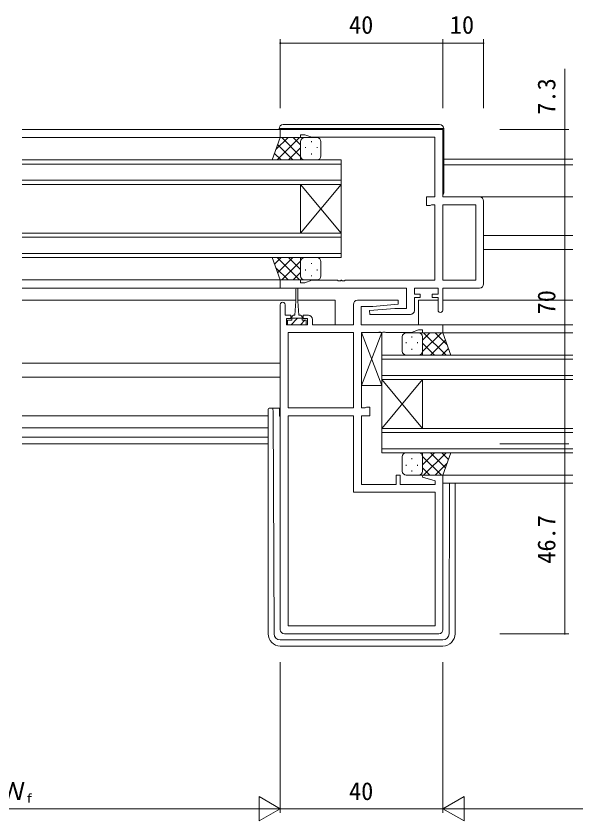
# Model space of a CAD drawing. Units: millimetres, scale not verified. Extents: x -567 to 567, y -403 to 403.
# Drawn here: x 182.4 to 320.1, y -210.3 to -12.4 of the extents above; entities that cross this region are included whole.
import ezdxf
from ezdxf.enums import TextEntityAlignment as Align

# ---------------------------------------------------------------- set-up
doc = ezdxf.new("R2010")
doc.units = ezdxf.units.MM
doc.header["$LTSCALE"] = 2
for name, color, linetype, lineweight in [('0-0_0', 2, 'Continuous', 9), ('0-1_USER1', 4, 'Continuous', 9), ('0-2_YKK_ZWAK', 6, 'Continuous', 9), ('0-4_YKK_12', 7, 'Continuous', 9)]:
    doc.layers.add(name, color=color, linetype=linetype, lineweight=lineweight)
doc.styles.add('ＭＳ ゴシック', font='')
doc.styles.get('ＭＳ ゴシック').set_extended_font_data('MS Gothic')

msp = doc.modelspace()

# ---------------------------------------------------------------- linework, layer by layer
at = {"layer": '0-0_0'}
for p, q in [((183.916, -40.263), (247.716, -40.263)), ((183.916, -42.263), (247.916, -42.263)), ((183.916, -47.761), (262.415, -47.761)), ((262.415, -48.761), (183.916, -48.761)), ((262.415, -47.761), (262.415, -53.761)), ((287.616, -47.563), (319.416, -47.563)), ((287.616, -48.963), (319.416, -48.963)), ((183.916, -52.761), (262.415, -52.761)), ((262.415, -53.761), (183.916, -53.761)), ((252.415, -65.761), (252.415, -53.761)), ((262.415, -53.761), (252.415, -65.761)), ((262.415, -65.761), (252.415, -53.761)), ((262.415, -65.761), (262.415, -53.761)), ((296.416, -56.863), (319.416, -56.863)), ((183.916, -65.761), (262.415, -65.761)), ((262.415, -66.761), (183.916, -66.761)), ((262.415, -65.761), (262.415, -71.761)), ((297.416, -66.363), (319.416, -66.363)), ((183.916, -70.761), (262.415, -70.761)), ((297.416, -69.763), (319.416, -69.763)), ((262.415, -71.761), (183.916, -71.761)), ((183.916, -77.263), (247.913, -77.263)), ((183.916, -79.263), (247.716, -79.263)), ((183.916, -82.263), (251.266, -82.263)), ((251.766, -82.263), (260.916, -82.263)), ((260.916, -82.263), (260.916, -88.263)), ((281.416, -82.263), (281.416, -88.263)), ((281.416, -82.263), (286.216, -82.263)), ((287.416, -82.263), (319.416, -82.263)), ((287.116, -88.263), (319.416, -88.263)), ((287.416, -90.263), (319.416, -90.263)), ((319.416, -95.761), (272.416, -95.761)), ((272.416, -95.761), (272.416, -101.761)), ((272.416, -96.761), (319.416, -96.761)), ((183.916, -97.763), (247.416, -97.763)), ((319.416, -100.761), (272.416, -100.761)), ((183.916, -101.163), (247.416, -101.163)), ((272.416, -101.761), (282.416, -113.761)), ((272.416, -113.761), (282.416, -101.761)), ((272.416, -101.761), (319.416, -101.761)), ((272.416, -113.761), (272.416, -101.761)), ((282.416, -113.761), (282.416, -101.761)), ((183.916, -110.662), (244.416, -110.662)), ((183.916, -113.663), (244.416, -113.663)), ((319.416, -113.761), (272.416, -113.761)), ((272.416, -113.761), (272.416, -119.761)), ((272.416, -114.761), (319.416, -114.761)), ((183.916, -115.933), (244.416, -115.933)), ((183.916, -117.563), (244.416, -117.563)), ((319.416, -118.761), (272.416, -118.761)), ((272.416, -119.761), (319.416, -119.761)), ((287.416, -125.263), (319.416, -125.263)), ((287.416, -127.263), (319.416, -127.263))]:
    msp.add_line(p, q, dxfattribs=at)
at = {"layer": '0-1_USER1'}
for p, q in [((248.116, -39.063), (286.616, -39.063)), ((247.116, -40.063), (247.116, -40.263)), ((247.616, -40.063), (247.116, -40.063)), ((287.116, -40.063), (247.616, -40.063)), ((287.616, -40.063), (287.116, -40.063)), ((287.616, -55.863), (287.616, -40.063)), ((245.452, -47.764), (247.416, -42.264)), ((249.319, -42.264), (246.359, -45.225)), ((252.148, -42.264), (246.648, -47.764)), ((247.416, -42.264), (253.416, -42.264)), ((252.416, -46.885), (247.796, -42.264)), ((252.416, -44.056), (250.624, -42.264)), ((252.416, -43.264), (252.416, -46.864)), ((256.416, -42.264), (253.416, -42.264)), ((255.053, -43.184), (255.053, -43.384)), ((257.416, -46.765), (257.416, -43.264)), ((250.467, -47.764), (246.772, -44.069)), ((252.416, -44.825), (249.476, -47.764)), ((252.416, -43.664), (252.416, -47.764)), ((253.638, -44.599), (253.638, -44.799)), ((256.468, -44.599), (256.468, -44.799)), ((247.639, -47.764), (246.027, -46.153)), ((255.053, -46.214), (255.053, -46.414)), ((253.638, -47.764), (245.452, -47.764)), ((252.416, -47.653), (252.305, -47.764)), ((253.416, -47.764), (256.416, -47.764)), ((245.452, -71.763), (247.416, -77.263)), ((253.638, -71.763), (245.452, -71.763)), ((247.639, -71.763), (246.027, -73.375)), ((252.148, -77.263), (246.648, -71.763)), ((250.467, -71.763), (246.772, -75.459)), ((252.416, -72.643), (247.796, -77.263)), ((252.416, -74.703), (249.476, -71.763)), ((252.416, -71.875), (252.305, -71.763)), ((252.416, -75.863), (252.416, -71.763)), ((252.416, -76.263), (252.416, -72.663)), ((253.416, -71.763), (256.416, -71.763)), ((255.053, -73.313), (255.053, -73.113)), ((257.416, -72.763), (257.416, -76.263)), ((249.319, -77.263), (246.359, -74.302)), ((253.638, -74.928), (253.638, -74.728)), ((256.468, -74.928), (256.468, -74.728)), ((252.416, -75.471), (250.624, -77.263)), ((255.053, -76.343), (255.053, -76.143)), ((247.416, -77.263), (253.416, -77.263)), ((256.416, -77.263), (253.416, -77.263)), ((251.266, -79.513), (251.266, -82.463)), ((251.766, -82.463), (251.766, -79.513)), ((251.266, -82.463), (251.016, -85.963)), ((251.766, -82.463), (252.016, -85.963)), ((250.117, -88.263), (251.516, -86.864)), ((250.266, -87.163), (250.266, -86.363)), ((252.766, -86.663), (250.266, -86.663)), ((250.666, -85.963), (251.016, -85.963)), ((251.516, -86.864), (251.717, -86.663)), ((252.016, -85.963), (252.366, -85.963)), ((252.766, -86.363), (252.766, -87.163)), ((250.266, -87.163), (249.216, -87.163)), ((252.362, -88.263), (253.462, -87.163)), ((253.816, -87.163), (252.766, -87.163)), ((253.816, -88.263), (253.816, -87.163)), ((267.416, -90.193), (267.416, -103.193)), ((267.416, -90.193), (272.416, -103.193)), ((267.416, -103.193), (272.416, -90.193)), ((272.416, -90.193), (267.416, -90.193)), ((272.416, -103.193), (272.416, -90.193)), ((278.416, -90.264), (281.416, -90.264)), ((287.416, -90.264), (281.416, -90.264)), ((282.416, -92.056), (284.208, -90.264)), ((282.416, -94.885), (287.036, -90.264)), ((282.684, -90.264), (288.184, -95.764)), ((285.513, -90.264), (288.473, -93.225)), ((289.38, -95.764), (287.416, -90.264)), ((277.416, -94.765), (277.416, -91.264)), ((278.364, -92.599), (278.364, -92.799)), ((279.779, -91.184), (279.779, -91.384)), ((281.194, -92.599), (281.194, -92.799)), ((282.416, -91.264), (282.416, -94.864)), ((282.416, -91.664), (282.416, -95.764)), ((282.416, -92.825), (285.356, -95.764)), ((284.365, -95.764), (288.06, -92.069)), ((279.779, -94.214), (279.779, -94.414)), ((287.193, -95.764), (288.805, -94.153)), ((281.416, -95.764), (278.416, -95.764)), ((281.194, -95.764), (289.38, -95.764)), ((282.416, -95.653), (282.527, -95.764)), ((267.416, -103.193), (272.416, -103.193)), ((247.216, -110.763), (247.216, -108.763)), ((244.416, -109.063), (244.416, -109.763)), ((244.416, -109.763), (244.416, -164.263)), ((245.904, -164.275), (245.624, -109.763)), ((247.116, -110.662), (247.416, -110.662)), ((247.216, -110.763), (247.416, -110.763)), ((281.416, -119.763), (278.416, -119.763)), ((281.194, -119.763), (289.38, -119.763)), ((282.416, -123.863), (282.416, -119.763)), ((282.416, -122.703), (285.356, -119.763)), ((282.416, -119.875), (282.527, -119.763)), ((282.416, -120.643), (287.036, -125.263)), ((282.416, -124.263), (282.416, -120.663)), ((282.684, -125.263), (288.184, -119.763)), ((284.365, -119.763), (288.06, -123.459)), ((287.193, -119.763), (288.805, -121.375)), ((289.38, -119.763), (287.416, -125.263)), ((277.416, -120.763), (277.416, -124.263)), ((279.779, -121.313), (279.779, -121.113)), ((285.513, -125.263), (288.473, -122.302)), ((278.364, -122.928), (278.364, -122.728)), ((279.779, -124.343), (279.779, -124.143)), ((281.194, -122.928), (281.194, -122.728)), ((282.416, -123.471), (284.208, -125.263)), ((278.416, -125.263), (281.416, -125.263)), ((287.416, -125.263), (281.416, -125.263)), ((288.928, -164.275), (289.07, -127.263)), ((290.416, -127.263), (290.416, -164.263)), ((247.404, -165.763), (287.428, -165.763)), ((287.416, -167.263), (247.416, -167.263))]:
    msp.add_line(p, q, dxfattribs=at)
for points in [[(249.216, -87.163), (249.216, -88.263), (253.816, -88.263)], [(245.624, -109.763), (245.616, -108.763), (244.716, -108.763)], [(247.216, -108.763), (245.916, -108.763), (245.616, -108.763)]]:
    msp.add_lwpolyline(points, dxfattribs=at)
for centre, radius, start, end in [((248.116, -40.063), 1, 90, 180), ((286.616, -40.063), 1, 0, 90), ((253.416, -43.264), 1, 90, 180), ((253.416, -43.264), 1, 90, 180), ((256.416, -43.264), 1, 0, 90), ((253.416, -46.764), 1, 180, 270), ((253.416, -46.764), 1, 180, 270), ((256.416, -46.764), 1, 270, 0), ((287.116, -55.863), 0.5, 306.8699, 0), ((253.416, -72.763), 1, 90, 180), ((253.416, -72.763), 1, 90, 180), ((256.416, -72.763), 1, 360, 90), ((253.416, -76.263), 1, 180, 270), ((253.416, -76.263), 1, 180, 270), ((256.416, -76.263), 1, 270, 360), ((251.516, -79.513), 0.25, 0, 180), ((250.666, -86.363), 0.4, 90, 180), ((252.366, -86.363), 0.4, 0, 90), ((278.416, -91.264), 1, 90, 180), ((281.416, -91.264), 1, 360, 90), ((281.416, -91.264), 1, 360, 90), ((278.416, -94.764), 1, 180, 270), ((281.416, -94.764), 1, 270, 360), ((281.416, -94.764), 1, 270, 360), ((244.716, -109.063), 0.3, 90, 180), ((278.416, -120.763), 1, 90, 180), ((281.416, -120.763), 1, 0, 90), ((281.416, -120.763), 1, 0, 90), ((278.416, -124.263), 1, 180, 270), ((281.416, -124.263), 1, 270, 0), ((281.416, -124.263), 1, 270, 0), ((247.416, -164.263), 3, 180, 270), ((247.404, -164.263), 1.5, 180.45233, 270), ((287.416, -164.263), 3, 270, 0), ((287.428, -164.263), 1.5, 270, 359.54767)]:
    msp.add_arc(centre, radius, start, end, dxfattribs=at)
at = {"layer": '0-2_YKK_ZWAK'}
for p, q in [((247.416, -35.063), (247.416, -18.063)), ((287.416, -19.063), (247.416, -19.063)), ((287.416, -35.063), (287.416, -18.063)), ((287.416, -35.063), (287.416, -18.063)), ((287.416, -19.063), (297.416, -19.063)), ((297.416, -35.063), (297.416, -18.063)), ((317.416, -40.263), (317.416, -25.363)), ((301.416, -40.263), (318.416, -40.263)), ((317.416, -47.563), (317.416, -40.263)), ((301.416, -47.563), (318.416, -47.563)), ((317.416, -47.563), (317.416, -117.563)), ((301.416, -117.563), (318.416, -117.563)), ((301.416, -117.563), (318.416, -117.563)), ((317.416, -117.563), (317.416, -164.263)), ((301.416, -164.263), (318.416, -164.263)), ((247.416, -171.263), (247.416, -208.263)), ((247.416, -171.263), (247.416, -208.263)), ((287.416, -171.263), (287.416, -208.263)), ((287.416, -171.263), (287.416, -208.263)), ((242.22, -204.263), (242.22, -210.263)), ((247.416, -207.263), (242.22, -204.263)), ((287.416, -207.263), (292.612, -204.263)), ((292.612, -210.263), (292.612, -204.263)), ((123.416, -207.263), (241.416, -207.263)), ((247.416, -207.263), (237.024, -207.263)), ((247.416, -207.263), (242.22, -210.263)), ((287.416, -207.263), (247.416, -207.263)), ((287.416, -207.263), (292.612, -210.263)), ((287.416, -207.263), (297.808, -207.263)), ((416.416, -207.263), (293.416, -207.263))]:
    msp.add_line(p, q, dxfattribs=at)
for centre, start, end in [((247.416, -19.063), 0, 180), ((247.416, -19.063), 180, 0), ((287.416, -19.063), 0, 180), ((287.416, -19.063), 0, 180), ((287.416, -19.063), 180, 0), ((287.416, -19.063), 180, 0), ((297.416, -19.063), 0, 180), ((297.416, -19.063), 180, 0), ((317.416, -40.263), 90, 270), ((317.416, -40.263), 270, 90), ((317.416, -47.563), 90, 270), ((317.416, -47.563), 90, 270), ((317.416, -47.563), 270, 90), ((317.416, -47.563), 270, 90), ((317.416, -117.563), 90, 270), ((317.416, -117.563), 90, 270), ((317.416, -117.563), 270, 90), ((317.416, -117.563), 270, 90), ((317.416, -164.263), 90, 270), ((317.416, -164.263), 270, 90)]:
    msp.add_arc(centre, 0.106, start, end, dxfattribs=at)
at = {"layer": '0-4_YKK_12'}
for p, q in [((295.486, -58.793), (295.486, -77.333)), ((297.416, -57.863), (297.416, -78.263)), ((247.416, -83.363), (247.416, -163.263)), ((249.346, -90.193), (249.346, -108.733)), ((249.346, -110.663), (249.346, -162.333)), ((248.416, -164.263), (286.416, -164.263))]:
    msp.add_line(p, q, dxfattribs=at)
for points in [[(247.416, -40.263), (287.416, -40.263), (287.416, -56.863), (296.416, -56.863)], [(279.416, -85.763), (269.438, -85.763), (269.396, -84.807), (275.609, -84.263), (278.486, -84.263), (278.486, -79.263), (247.416, -79.263), (247.416, -77.263), (252.416, -77.263), (252.416, -77.963), (253.416, -77.963), (255.147, -77.333), (261.458, -77.333), (261.641, -77.453), (262.191, -77.453), (262.374, -77.333), (262.458, -77.333), (262.641, -77.453), (263.191, -77.453), (263.374, -77.333), (285.416, -77.333), (285.416, -58.793), (284.616, -58.793), (284.452, -58.878), (284.289, -58.963), (283.416, -58.963), (283.416, -56.863), (285.416, -56.863), (285.416, -42.193), (255.147, -42.193), (253.416, -41.563), (252.416, -41.563), (252.416, -42.263), (247.416, -42.263), (247.416, -40.263)], [(286.216, -84.663), (286.216, -81.563), (284.816, -81.563), (284.816, -80.763), (286.216, -80.763), (286.216, -79.263), (280.416, -79.263), (280.416, -80.763), (281.816, -80.763), (281.816, -81.563), (280.416, -81.563), (280.416, -84.763)], [(296.416, -79.263), (287.416, -79.263), (287.416, -84.663)], [(287.416, -163.263), (287.416, -125.263), (282.455, -125.263), (282.387, -125.786), (285.486, -126.616), (285.486, -127.533), (276.916, -127.533), (276.916, -125.263), (275.916, -125.263), (275.916, -127.533), (267.416, -127.533), (267.416, -110.663), (269.416, -110.663), (269.416, -108.563), (268.616, -108.563), (268.452, -108.648), (268.289, -108.733), (267.416, -108.733), (267.416, -90.193), (271.458, -90.193), (271.641, -90.073), (272.191, -90.073), (272.374, -90.193), (272.458, -90.193), (272.641, -90.073), (273.191, -90.073), (273.374, -90.193), (279.685, -90.193), (281.416, -89.563), (282.416, -89.563), (282.416, -90.263), (287.416, -90.263), (287.416, -88.263), (267.346, -88.263), (267.346, -83.763), (270.223, -83.763), (276.436, -83.22), (276.394, -82.263), (266.416, -82.263)], [(254.316, -85.963), (253.016, -85.963), (253.016, -86.763), (254.116, -86.763), (254.116, -88.263), (248.916, -88.263), (248.916, -86.763), (250.016, -86.763), (250.016, -85.963), (248.616, -85.963), (248.616, -83.363)], [(265.416, -83.263), (265.416, -88.263), (255.316, -88.263), (255.316, -86.963)]]:
    msp.add_lwpolyline(points, dxfattribs=at)
for points in [[(295.486, -58.793), (295.486, -77.333), (287.416, -77.333), (287.416, -58.793)], [(249.346, -90.193), (249.346, -108.733), (265.416, -108.733), (265.416, -90.193)], [(249.346, -110.663), (249.346, -162.333), (285.486, -162.333), (285.486, -129.463), (265.416, -129.463), (265.416, -110.663)]]:
    msp.add_lwpolyline(points, close=True, dxfattribs=at)
for centre, radius, start, end in [((296.416, -57.863), 1, 0.00001, 89.99999), ((296.416, -78.263), 1, 270.00001, 359.99999), ((248.016, -83.363), 0.6, 359.99999, 180.00001), ((266.416, -83.263), 1, 90.00001, 179.99999), ((279.416, -84.763), 1, 270.00001, 359.99999), ((286.816, -84.663), 0.6, 179.99999, 0.00001), ((254.316, -86.963), 1, 0.00001, 89.99999), ((248.416, -163.263), 1, 180.00001, 269.99999), ((286.416, -163.263), 1, 270.00001, 359.99999)]:
    msp.add_arc(centre, radius, start, end, dxfattribs=at)

# ---------------------------------------------------------------- texts
at = {"layer": '0-2_YKK_ZWAK', "style": 'ＭＳ ゴシック'}
for s, height, p in [('40', 4.399, (264.322, -18.063)), ('10', 4.399, (289.114, -18.063)), ('Ｗ', 4.399, (178.658, -206.463)), ('40', 4.399, (264.322, -206.463)), ('f', 2.199, (184.895, -206.463))]:
    msp.add_text(s, height=height, dxfattribs=at).set_placement(p, align=Align.BOTTOM_LEFT)
for s, p in [('7.3', (316.416, -36.654)), ('70', (316.416, -85.755)), ('46.7', (316.416, -147.041))]:
    msp.add_text(s, height=4.399, rotation=90, dxfattribs=at).set_placement(p, align=Align.BOTTOM_LEFT)

doc.saveas('drawing.dxf')
